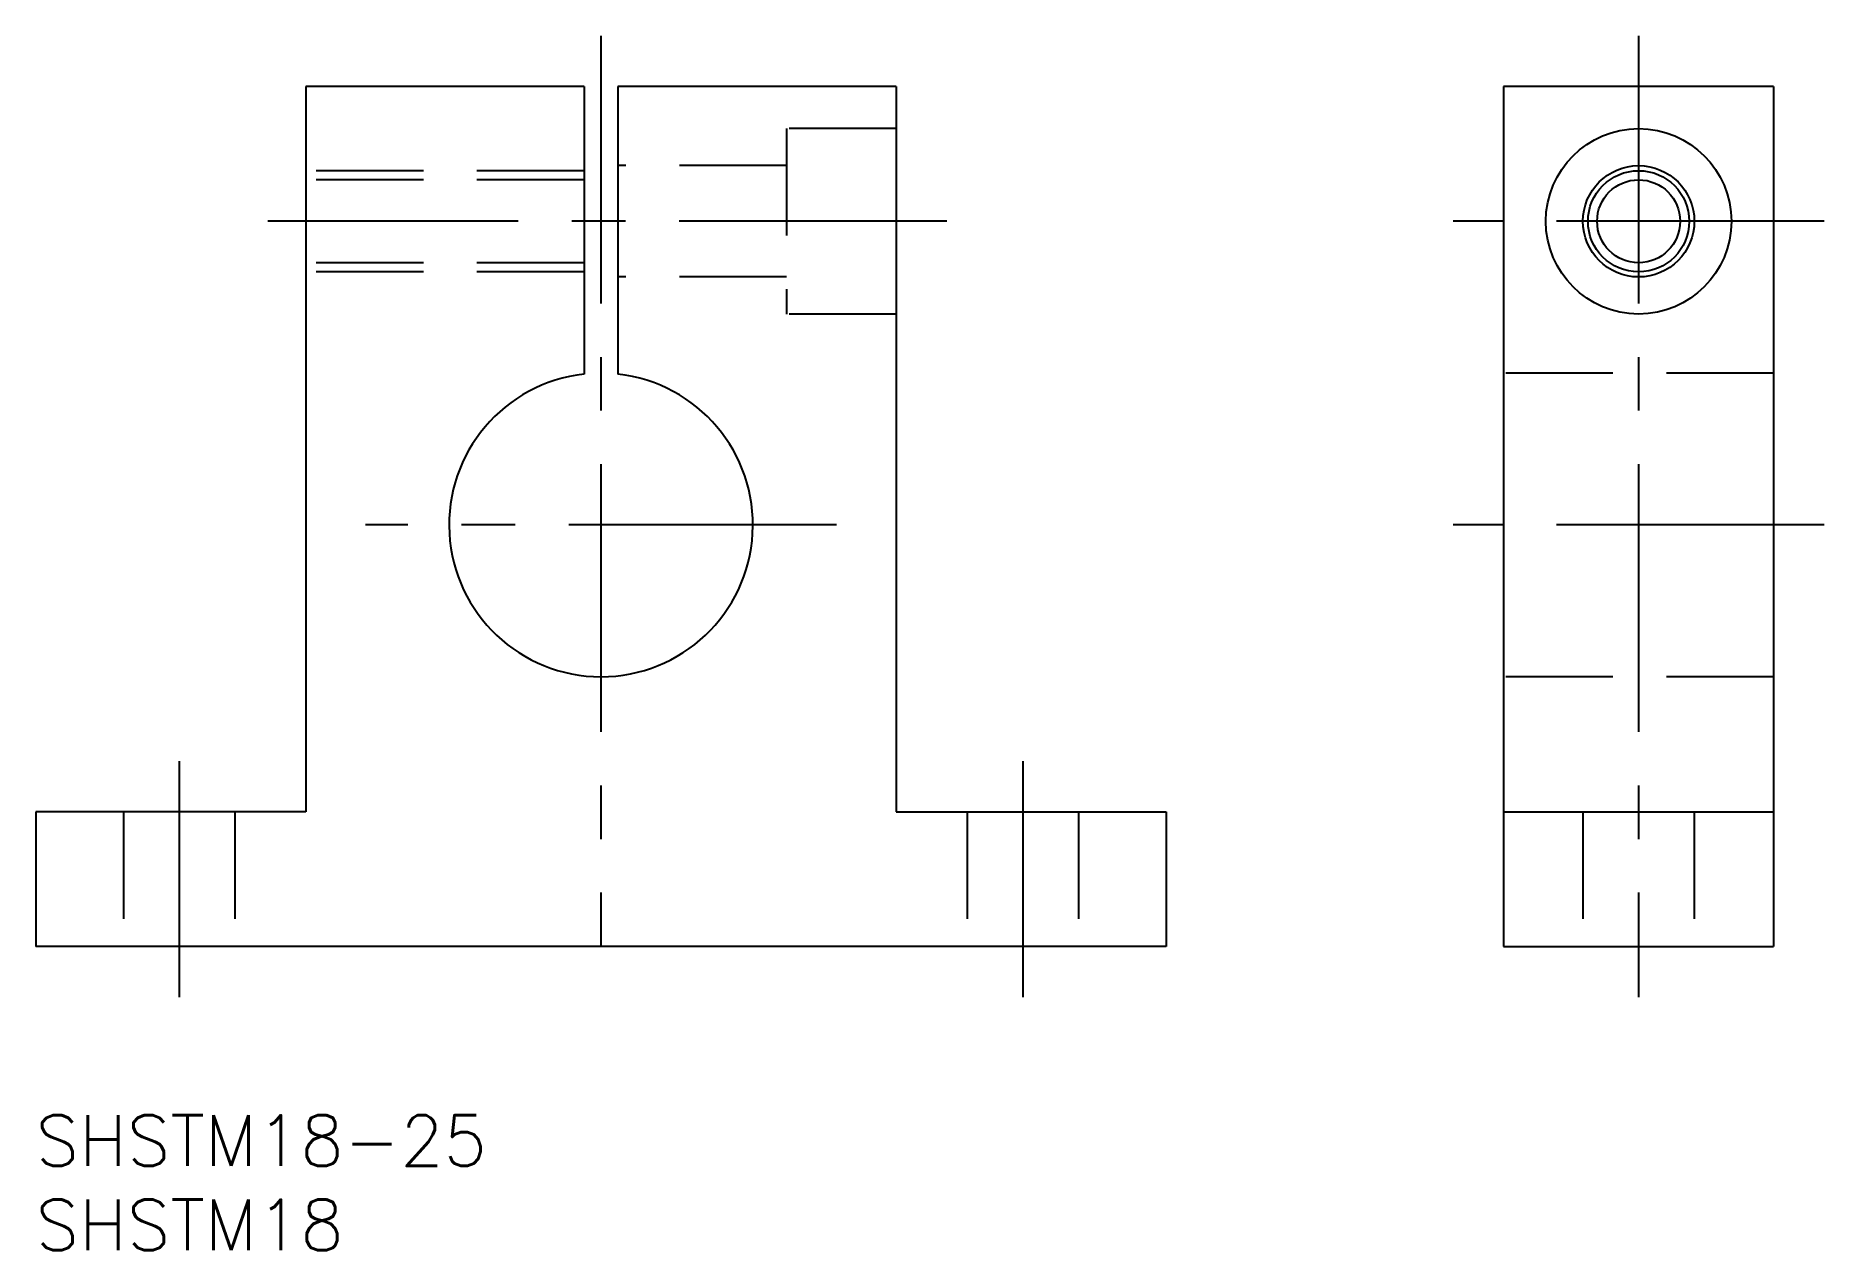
# Model space of a CAD drawing. Extents: x 0 to 106, y -8 to 64.
import ezdxf

# ---------------------------------------------------------------- set-up
doc = ezdxf.new("R2010")
doc.units = 0
doc.header["$LTSCALE"] = 0.5
doc.linetypes.add('CENTER', pattern=[50.8, 31.75, -6.35, 6.35, -6.35])
doc.linetypes.add('DASHED', pattern=[19.05, 12.7, -6.35])
for name, color, linetype in [('MSM_CENTER', 1, 'CENTER'), ('MSM_CONTINUOUS', 7, 'CONTINUOUS'), ('MSM_DASHED', 4, 'DASHED'), ('MSM_NARROW', 5, 'CONTINUOUS'), ('MSM_PART_NUMBER', 7, 'CONTINUOUS')]:
    doc.layers.add(name, color=color, linetype=linetype)
doc.styles.get("Standard").update_dxf_attribs({"font": 'txt.shx', "height": 3, "bigfont": 'bigfont.shx'})

# ---------------------------------------------------------------- blocks, each defined once
blk = doc.blocks.new('*U2')
at = {"layer": 'MSM_PART_NUMBER'}
blk.add_text('SHSTM18-25', height=3, dxfattribs=at).set_placement((0, -3))
blk = doc.blocks.new('*U3')
at = {"layer": 'MSM_PART_NUMBER'}
blk.add_text('SHSTM18', height=3, dxfattribs=at).set_placement((0, -8))

msp = doc.modelspace()

# ---------------------------------------------------------------- linework, layer by layer
at = {"layer": 'MSM_CENTER'}
for p, q in [((33.5, 64), (33.5, 10)), ((95, 64), (95, 7)), ((54, 53), (13.75, 53)), ((106, 53), (84, 53)), ((47.46, 35), (19.54, 35)), ((106, 35), (84, 35)), ((8.5, 21), (8.5, 7)), ((58.5, 21), (58.5, 7))]:
    msp.add_line(p, q, dxfattribs=at)
at = {"layer": 'MSM_CONTINUOUS'}
for p, q in [((16, 61), (16, 18)), ((32.5, 61), (16, 61)), ((32.5, 61), (32.5, 43.94)), ((51, 61), (34.5, 61)), ((34.5, 61), (34.5, 43.94)), ((51, 61), (51, 18)), ((87, 61), (87, 10)), ((103, 61), (87, 61)), ((103, 61), (103, 10)), ((16, 18), (0, 18)), ((0, 18), (0, 10)), ((51, 18), (67, 18)), ((67, 18), (67, 10)), ((87, 18), (103, 18)), ((0, 14), (0, 14)), ((67, 10), (0, 10)), ((87, 10), (103, 10))]:
    msp.add_line(p, q, dxfattribs=at)
for radius in [5.5, 3.3, 2.46]:
    msp.add_circle((95, 53), radius, dxfattribs=at)
msp.add_arc((33.5, 35), 9, 96.3794, 83.6206, dxfattribs=at)
at = {"layer": 'MSM_DASHED'}
for p, q in [((44.5, 58.5), (44.5, 47.5)), ((51, 58.5), (44.5, 58.5)), ((44.5, 56.3), (34.5, 56.3)), ((32.5, 56), (16, 56)), ((32.5, 55.46), (16, 55.46)), ((32.5, 50.54), (16, 50.54)), ((32.5, 50), (16, 50)), ((44.5, 49.7), (34.5, 49.7)), ((51, 47.5), (44.5, 47.5)), ((103, 44), (87, 44)), ((103, 26), (87, 26)), ((5.2, 18), (5.2, 10)), ((11.8, 18), (11.8, 10)), ((55.2, 18), (55.2, 10)), ((61.8, 18), (61.8, 10)), ((91.7, 18), (91.7, 10)), ((98.3, 18), (98.3, 10))]:
    msp.add_line(p, q, dxfattribs=at)
at = {"layer": 'MSM_NARROW'}
msp.add_circle((95, 53), 3, dxfattribs=at)

# ---------------------------------------------------------------- block references
at = {"layer": 'MSM_CONTINUOUS'}
for name in ['*U2', '*U3']:
    msp.add_blockref(name, (0, 0), dxfattribs=at)

doc.saveas('drawing.dxf')
